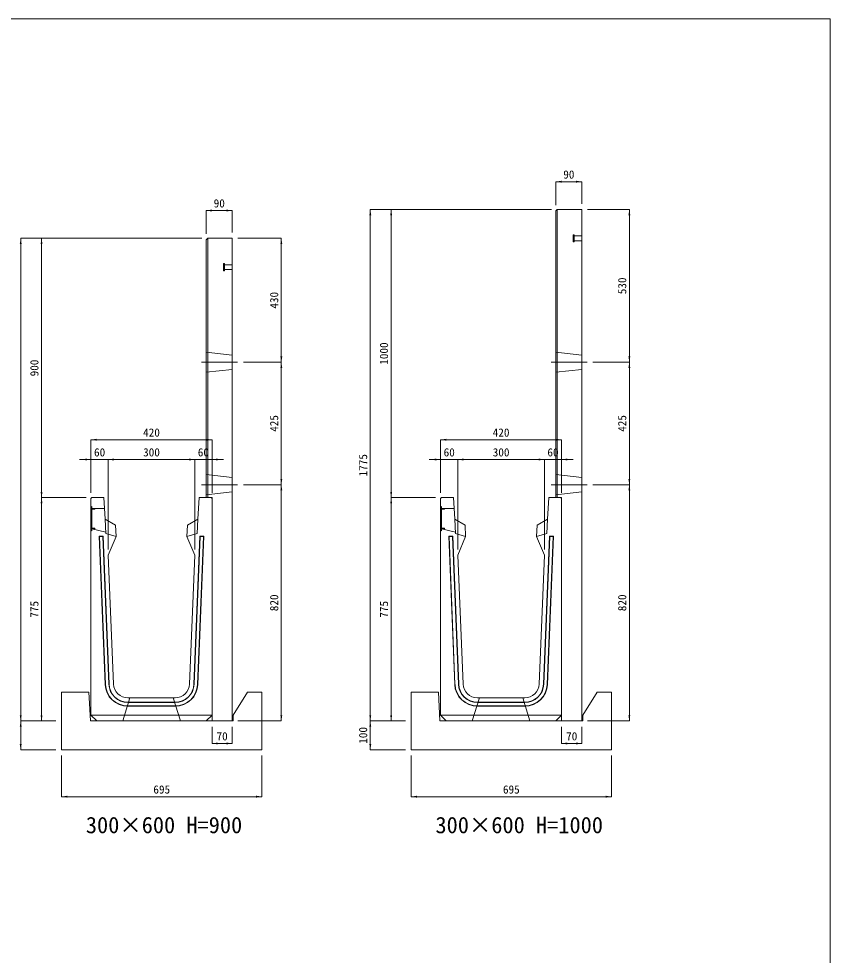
# Model space of a CAD drawing. Units: millimetres at full size; some dimension numbers follow another scale. Extents: x -7442 to 51876, y 9625 to 40052.
# Drawn here: x 14033 to 16848, y 26012 to 29262 of the extents above; entities that cross this region are included whole.
import ezdxf
from ezdxf.enums import TextEntityAlignment as Align

# ---------------------------------------------------------------- set-up
doc = ezdxf.new("R2010")
doc.units = ezdxf.units.MM
doc.header["$LTSCALE"] = 16
for name, pattern in [('DASHED', [7.5, 6, -1.5]), ('USER1', [13.5, 7.5, -6]), ('USER2', [285.75, 190.5, -31.75, 31.75, -31.75])]:
    doc.linetypes.add(name, pattern=pattern)
doc.layers.add('0_2', color=7, linetype='Continuous')
for name, color, linetype, lineweight in [('HOLE', 7, 'DASHED', 9), ('KIJUN', 5, 'Continuous', 9), ('WWAY', 5, 'Continuous', 9), ('寸法線', 7, 'Continuous', 9), ('本体', 2, 'Continuous', 13), ('補助線', 8, 'Continuous', 9), ('ｲﾝｻｰﾄ', 3, 'USER1', 9)]:
    doc.layers.add(name, color=color, linetype=linetype, lineweight=lineweight)
doc.styles.add('ＭＳ ゴシック', font='')
doc.styles.get('ＭＳ ゴシック').set_extended_font_data('MS Gothic')

# ---------------------------------------------------------------- blocks, each defined once
blk = doc.blocks.new('filled_arrow')
at = {"color": 0, "linetype": 'Continuous', "lineweight": -2}
blk.add_solid([(7.5, 1.25), (0, 0), (7.5, -1.25)], dxfattribs=at)

msp = doc.modelspace()

# ---------------------------------------------------------------- linework, layer by layer
at = {"layer": 'HOLE'}
for points in [[(14418.5, 26905.37), (14568.5, 26905.37), (14593.5, 26825.37), (14393.5, 26825.37)], [(15631.19, 26905.37), (15781.19, 26905.37), (15806.19, 26825.37), (15606.19, 26825.37)]]:
    msp.add_lwpolyline(points, close=True, dxfattribs=at)
at = {"layer": 'KIJUN'}
for p, q in [((14311.81, 27466.37), (14312.85, 27465.37)), ((14325.82, 27466.37), (14324.86, 27465.37)), ((14324.86, 27465.37), (14345.57, 26952.7)), ((14675.19, 27466.37), (14654.41, 26952.18)), ((14661.18, 27466.37), (14662.14, 27465.37)), ((14675.19, 27466.37), (14674.15, 27465.37)), ((15524.5, 27466.37), (15525.54, 27465.37)), ((15538.51, 27466.37), (15537.55, 27465.37)), ((15537.55, 27465.37), (15558.26, 26952.7)), ((15887.88, 27466.37), (15867.1, 26952.18)), ((15873.87, 27466.37), (15874.83, 27465.37)), ((15887.88, 27466.37), (15886.84, 27465.37)), ((14411.52, 26890.37), (14575.48, 26890.37)), ((14411.52, 26889.37), (14575.48, 26889.37)), ((15624.21, 26890.37), (15788.17, 26890.37)), ((15624.21, 26889.37), (15788.17, 26889.37)), ((14575.48, 26877.37), (14411.52, 26877.37)), ((14575.48, 26876.37), (14411.52, 26876.37)), ((15788.17, 26877.37), (15624.21, 26877.37)), ((15788.17, 26876.37), (15624.21, 26876.37))]:
    msp.add_line(p, q, dxfattribs=at)
at = {"layer": 'KIJUN', "color": 7, "lineweight": 13}
for p, q in [((14361.56, 26953.35), (14343.5, 27400.37)), ((15574.25, 26953.35), (15556.19, 27400.37)), ((14575.48, 26905.37), (14411.52, 26905.37)), ((15788.17, 26905.37), (15624.21, 26905.37))]:
    msp.add_line(p, q, dxfattribs=at)
at = {"layer": 'KIJUN', "color": 7}
for p, q in [((14283.5, 26845.37), (14703.5, 26845.37)), ((15496.19, 26845.37), (15916.19, 26845.37))]:
    msp.add_line(p, q, dxfattribs=at)
at = {"layer": 'KIJUN', "color": 7, "lineweight": 13}
for points in [[(14343.5, 27400.37), (14370.5, 27465.37), (14368.5, 27505.37), (14332.5, 27525.37), (14328.5, 27600.37), (14286.5, 27600.37), (14283.5, 27597.37), (14283.5, 26845.37), (14303.5, 26825.37), (14683.5, 26825.37), (14703.5, 26845.37), (14703.5, 27597.37), (14700.5, 27600.37), (14658.5, 27600.37), (14654.5, 27525.37), (14618.5, 27505.37), (14616.5, 27465.37), (14643.5, 27400.37), (14625.44, 26953.35)], [(15556.19, 27400.37), (15583.19, 27465.37), (15581.19, 27505.37), (15545.19, 27525.37), (15541.19, 27600.37), (15499.19, 27600.37), (15496.19, 27597.37), (15496.19, 26845.37), (15516.19, 26825.37), (15896.19, 26825.37), (15916.19, 26845.37), (15916.19, 27597.37), (15913.19, 27600.37), (15871.19, 27600.37), (15867.19, 27525.37), (15831.19, 27505.37), (15829.19, 27465.37), (15856.19, 27400.37), (15838.13, 26953.35)]]:
    msp.add_lwpolyline(points, dxfattribs=at)
at = {"layer": 'KIJUN', "color": 7, "linetype": 'DASHED', "lineweight": 13}
for points in [[(14370.5, 27465.37), (14335.17, 27475.37), (14332.5, 27525.37)], [(14616.5, 27465.37), (14651.83, 27475.37), (14654.5, 27525.37)], [(15583.19, 27465.37), (15547.86, 27475.37), (15545.19, 27525.37)], [(15829.19, 27465.37), (15864.52, 27475.37), (15867.19, 27525.37)]]:
    msp.add_lwpolyline(points, dxfattribs=at)
at = {"layer": 'KIJUN'}
for points in [[(14332.58, 26952.18), (14311.81, 27466.37), (14325.82, 27466.37), (14346.57, 26952.74)], [(14333.58, 26952.22), (14312.85, 27465.37), (14324.86, 27465.37)], [(14640.43, 26952.74), (14661.18, 27466.37), (14675.19, 27466.37)], [(14641.42, 26952.7), (14662.14, 27465.37), (14674.15, 27465.37), (14653.42, 26952.22)], [(15545.27, 26952.18), (15524.5, 27466.37), (15538.51, 27466.37), (15559.26, 26952.74)], [(15546.27, 26952.22), (15525.54, 27465.37), (15537.55, 27465.37)], [(15853.12, 26952.74), (15873.87, 27466.37), (15887.88, 27466.37)], [(15854.11, 26952.7), (15874.83, 27465.37), (15886.84, 27465.37), (15866.1, 26952.22)]]:
    msp.add_lwpolyline(points, dxfattribs=at)
for centre, radius, start, end in [((14411.52, 26955.37), 79, 182.31372, 270), ((14411.52, 26955.37), 78, 182.31372, 270), ((14411.52, 26955.37), 66, 182.31372, 270), ((14411.52, 26955.37), 65, 182.31372, 270), ((14575.48, 26955.37), 65, 270, 357.68628), ((14575.48, 26955.37), 66, 270, 357.68628), ((14575.48, 26955.37), 78, 270, 357.68628), ((14575.48, 26955.37), 79, 270, 357.68628), ((15624.21, 26955.37), 79, 182.31372, 270), ((15624.21, 26955.37), 78, 182.31372, 270), ((15624.21, 26955.37), 66, 182.31372, 270), ((15624.21, 26955.37), 65, 182.31372, 270), ((15788.17, 26955.37), 65, 270, 357.68628), ((15788.17, 26955.37), 66, 270, 357.68628), ((15788.17, 26955.37), 78, 270, 357.68628), ((15788.17, 26955.37), 79, 270, 357.68628)]:
    msp.add_arc(centre, radius, start, end, dxfattribs=at)
at = {"layer": 'KIJUN', "color": 7, "lineweight": 13}
for centre, start, end in [((14411.52, 26955.37), 182.31372, 270), ((14575.48, 26955.37), 270, 357.68628), ((15624.21, 26955.37), 182.31372, 270), ((15788.17, 26955.37), 270, 357.68628)]:
    msp.add_arc(centre, 50, start, end, dxfattribs=at)
at = {"layer": 'WWAY', "color": 7, "linetype": 'DASHED', "lineweight": 13}
for points in [[(14283.5, 27570.37), (14286.7, 27568.37), (14286.7, 27486.37), (14283.5, 27484.37)], [(14330.53, 27562.37), (14286.7, 27562.37), (14286.7, 27568.37), (14283.5, 27570.37)], [(15496.19, 27570.37), (15499.39, 27568.37), (15499.39, 27486.37), (15496.19, 27484.37)], [(15543.22, 27562.37), (15499.39, 27562.37), (15499.39, 27568.37), (15496.19, 27570.37)], [(14283.5, 27484.37), (14286.7, 27486.37), (14286.7, 27492.37), (14334.9, 27480.37)], [(15496.19, 27484.37), (15499.39, 27486.37), (15499.39, 27492.37), (15547.59, 27480.37)]]:
    msp.add_lwpolyline(points, dxfattribs=at)
at = {"layer": 'WWAY'}
for points in [[(14284.7, 27567.37), (14286.7, 27567.37), (14286.7, 27487.37), (14284.7, 27487.37)], [(14286.7, 27562.37), (14296.7, 27562.37), (14296.7, 27560.37), (14286.7, 27560.37)], [(15497.39, 27567.37), (15499.39, 27567.37), (15499.39, 27487.37), (15497.39, 27487.37)], [(15499.39, 27562.37), (15509.39, 27562.37), (15509.39, 27560.37), (15499.39, 27560.37)], [(14286.7, 27494.37), (14296.7, 27494.37), (14296.7, 27492.37), (14286.7, 27492.37)], [(15499.39, 27494.37), (15509.39, 27494.37), (15509.39, 27492.37), (15499.39, 27492.37)]]:
    msp.add_lwpolyline(points, close=True, dxfattribs=at)
at = {"layer": '寸法線'}
for p, q in [((15896.19, 28696.81), (15986.19, 28696.81)), ((15896.19, 28615.37), (15896.19, 28696.81)), ((15986.19, 28620.37), (15986.19, 28696.81)), ((14683.5, 28596.81), (14773.5, 28596.81)), ((14683.5, 28515.37), (14683.5, 28596.81)), ((14773.5, 28520.37), (14773.5, 28596.81)), ((15252.45, 26825.37), (15252.45, 28600.37)), ((15881.19, 28600.37), (15252.45, 28600.37)), ((15324.77, 27600.37), (15324.77, 28600.37)), ((15881.19, 28600.37), (15324.77, 28600.37)), ((16006.19, 28600.37), (16151.07, 28600.37)), ((16151.07, 28070.37), (16151.07, 28600.37)), ((14039.76, 26825.37), (14039.76, 28500.37)), ((14668.5, 28500.37), (14039.76, 28500.37)), ((14112.08, 27600.37), (14112.08, 28500.37)), ((14668.5, 28500.37), (14112.08, 28500.37)), ((14793.5, 28500.37), (14943.83, 28500.37)), ((14943.83, 28070.37), (14943.83, 28500.37)), ((14812.28, 28070.37), (14943.83, 28070.37)), ((14812.28, 28070.37), (14943.83, 28070.37)), ((14943.83, 27645.37), (14943.83, 28070.37)), ((16024.89, 28070.37), (16151.07, 28070.37)), ((16024.89, 28070.37), (16151.07, 28070.37)), ((16151.07, 27645.37), (16151.07, 28070.37)), ((14283.5, 27801.37), (14703.5, 27801.37)), ((14283.5, 27617.37), (14283.5, 27801.37)), ((14703.5, 27617.37), (14703.5, 27801.37)), ((15496.19, 27801.37), (15916.19, 27801.37)), ((15496.19, 27617.37), (15496.19, 27801.37)), ((15916.19, 27617.37), (15916.19, 27801.37)), ((14243.5, 27732.7), (14383.5, 27732.7)), ((14283.5, 27617.37), (14283.5, 27732.7)), ((14343.5, 27732.7), (14643.5, 27732.7)), ((14343.5, 27420.37), (14343.5, 27732.7)), ((14343.5, 27420.37), (14343.5, 27732.7)), ((14603.5, 27732.7), (14743.5, 27732.7)), ((14643.5, 27420.37), (14643.5, 27732.7)), ((14643.5, 27420.37), (14643.5, 27732.7)), ((14703.5, 27617.37), (14703.5, 27732.7)), ((15456.19, 27732.7), (15596.19, 27732.7)), ((15496.19, 27617.37), (15496.19, 27732.7)), ((15556.19, 27732.7), (15856.19, 27732.7)), ((15556.19, 27420.37), (15556.19, 27732.7)), ((15556.19, 27420.37), (15556.19, 27732.7)), ((15816.19, 27732.7), (15956.19, 27732.7)), ((15856.19, 27420.37), (15856.19, 27732.7)), ((15856.19, 27420.37), (15856.19, 27732.7)), ((15916.19, 27617.37), (15916.19, 27732.7)), ((14812.28, 27645.37), (14943.83, 27645.37)), ((14812.28, 27645.37), (14943.83, 27645.37)), ((14943.83, 26825.37), (14943.83, 27645.37)), ((16024.89, 27645.37), (16151.07, 27645.37)), ((16024.89, 27645.37), (16151.07, 27645.37)), ((16151.07, 26825.37), (16151.07, 27645.37)), ((14112.08, 26825.37), (14112.08, 27600.37)), ((14266.5, 27600.37), (14112.08, 27600.37)), ((14266.5, 27600.37), (14112.08, 27600.37)), ((15324.77, 26825.37), (15324.77, 27600.37)), ((15479.19, 27600.37), (15324.77, 27600.37)), ((15479.19, 27600.37), (15324.77, 27600.37)), ((14039.76, 26725.37), (14039.76, 26825.37)), ((14161.5, 26825.37), (14039.76, 26825.37)), ((14161.5, 26825.37), (14039.76, 26825.37)), ((14161.5, 26825.37), (14112.08, 26825.37)), ((14793.5, 26825.37), (14943.83, 26825.37)), ((15252.45, 26725.37), (15252.45, 26825.37)), ((15374.19, 26825.37), (15252.45, 26825.37)), ((15374.19, 26825.37), (15252.45, 26825.37)), ((15374.19, 26825.37), (15324.77, 26825.37)), ((16006.19, 26825.37), (16151.07, 26825.37)), ((14703.5, 26805.37), (14703.5, 26747.25)), ((14773.5, 26805.37), (14773.5, 26747.25)), ((15916.19, 26805.37), (15916.19, 26747.25)), ((15986.19, 26805.37), (15986.19, 26747.25)), ((14161.5, 26725.37), (14039.76, 26725.37)), ((14703.5, 26747.25), (14773.5, 26747.25)), ((15374.19, 26725.37), (15252.45, 26725.37)), ((15916.19, 26747.25), (15986.19, 26747.25)), ((14181.5, 26705.37), (14181.5, 26562.61)), ((14876.5, 26705.37), (14876.5, 26562.61)), ((15394.19, 26705.37), (15394.19, 26562.61)), ((16089.19, 26705.37), (16089.19, 26562.61)), ((14181.5, 26562.61), (14876.5, 26562.61)), ((15394.19, 26562.61), (16089.19, 26562.61))]:
    msp.add_line(p, q, dxfattribs=at)
at = {"layer": '寸法線', "linetype": 'USER2'}
for p, q in [((14792.28, 28070.37), (14667.12, 28070.37)), ((16004.89, 28070.37), (15879.72, 28070.37)), ((14792.28, 27645.37), (14667.12, 27645.37)), ((16004.89, 27645.37), (15879.72, 27645.37))]:
    msp.add_line(p, q, dxfattribs=at)
at = {"layer": '本体'}
for p, q in [((15896.19, 28595.37), (15901.19, 28600.37)), ((15896.19, 27600.37), (15896.19, 28595.37)), ((15901.19, 28600.37), (15986.19, 28600.37)), ((15986.19, 28600.37), (15986.19, 26825.37)), ((14683.5, 28495.37), (14688.5, 28500.37)), ((14683.5, 27600.37), (14683.5, 28495.37)), ((14688.5, 28500.37), (14773.5, 28500.37)), ((14773.5, 28500.37), (14773.5, 26825.37)), ((14703.5, 27600.37), (14683.5, 27600.37)), ((14703.5, 26825.37), (14703.5, 27600.37)), ((15916.19, 27600.37), (15896.19, 27600.37)), ((15916.19, 26825.37), (15916.19, 27600.37)), ((14181.5, 26925.37), (14181.5, 26725.37)), ((14276.5, 26925.37), (14181.5, 26925.37)), ((14281.5, 26825.37), (14276.5, 26925.37)), ((14826.5, 26925.37), (14776.5, 26845.37)), ((14876.5, 26925.37), (14826.5, 26925.37)), ((14876.5, 26925.37), (14876.5, 26725.37)), ((15394.19, 26925.37), (15394.19, 26725.37)), ((15489.19, 26925.37), (15394.19, 26925.37)), ((15494.19, 26825.37), (15489.19, 26925.37)), ((16039.19, 26925.37), (15989.19, 26845.37)), ((16089.19, 26925.37), (16039.19, 26925.37)), ((16089.19, 26925.37), (16089.19, 26725.37)), ((14776.5, 26825.37), (14281.5, 26825.37)), ((14773.5, 26825.37), (14703.5, 26825.37)), ((14776.5, 26845.37), (14776.5, 26825.37)), ((15989.19, 26825.37), (15494.19, 26825.37)), ((15986.19, 26825.37), (15916.19, 26825.37)), ((15989.19, 26845.37), (15989.19, 26825.37)), ((14876.5, 26725.37), (14181.5, 26725.37)), ((16089.19, 26725.37), (15394.19, 26725.37))]:
    msp.add_line(p, q, dxfattribs=at)
at = {"layer": '本体', "color": 4, "lineweight": 5}
for p, q in [((15901.19, 28600.37), (15901.19, 27600.37)), ((14688.5, 28500.37), (14688.5, 27600.37))]:
    msp.add_line(p, q, dxfattribs=at)
at = {"layer": '本体', "linetype": 'USER1', "lineweight": 9}
for p, q in [((14683.5, 28105.37), (14773.5, 28095.37)), ((15896.19, 28105.37), (15986.19, 28095.37)), ((14683.5, 28035.37), (14773.5, 28045.37)), ((15896.19, 28035.37), (15986.19, 28045.37)), ((14683.5, 27680.37), (14773.5, 27670.37)), ((15896.19, 27680.37), (15986.19, 27670.37)), ((14683.5, 27610.37), (14773.5, 27620.37)), ((15896.19, 27610.37), (15986.19, 27620.37))]:
    msp.add_line(p, q, dxfattribs=at)
at = {"layer": '補助線', "color": 1, "lineweight": 13}
msp.add_lwpolyline([(5995.04, 29262.44), (16848, 29262.44), (16848, 22761.98), (5995.04, 22761.98)], close=True, dxfattribs=at)
at = {"layer": 'ｲﾝｻｰﾄ'}
for p, q in [((15956.19, 28512.87), (15956.19, 28487.87)), ((15959.19, 28512.87), (15956.19, 28512.87)), ((15959.19, 28512.87), (15959.19, 28487.87)), ((15986.19, 28508.87), (15959.19, 28508.87)), ((15986.19, 28508.87), (15986.19, 28491.87)), ((15959.19, 28487.87), (15956.19, 28487.87)), ((15986.19, 28491.87), (15959.19, 28491.87)), ((14743.5, 28412.87), (14743.5, 28387.87)), ((14746.5, 28412.87), (14743.5, 28412.87)), ((14746.5, 28412.87), (14746.5, 28387.87)), ((14773.5, 28408.87), (14746.5, 28408.87)), ((14773.5, 28408.87), (14773.5, 28391.87)), ((14746.5, 28387.87), (14743.5, 28387.87)), ((14773.5, 28391.87), (14746.5, 28391.87))]:
    msp.add_line(p, q, dxfattribs=at)

# ---------------------------------------------------------------- block references
at = {"layer": '寸法線', "xscale": 2.67, "yscale": 2.67}
for p in [(15896.19, 28696.81), (14683.5, 28596.81), (14283.5, 27801.37), (15496.19, 27801.37), (14343.5, 27732.7), (14343.5, 27732.7), (14703.5, 27732.7), (15556.19, 27732.7), (15556.19, 27732.7), (15916.19, 27732.7), (14703.5, 26747.25), (15916.19, 26747.25), (14181.5, 26562.61), (15394.19, 26562.61)]:
    msp.add_blockref('filled_arrow', p, dxfattribs=at)
for p, rotation in [((15986.19, 28696.81), 180), ((14773.5, 28596.81), 180), ((15252.45, 28600.37), 270), ((15324.77, 28600.37), 270), ((16151.07, 28600.37), 270), ((14039.76, 28500.37), 270), ((14112.08, 28500.37), 270), ((14943.83, 28500.37), 270), ((14943.83, 28070.37), 90), ((16151.07, 28070.37), 90), ((14943.83, 28070.37), 270), ((16151.07, 28070.37), 270), ((14703.5, 27801.37), 180), ((15916.19, 27801.37), 180), ((14283.5, 27732.7), 180), ((14643.5, 27732.7), 180), ((14643.5, 27732.7), 180), ((15496.19, 27732.7), 180), ((15856.19, 27732.7), 180), ((15856.19, 27732.7), 180), ((14943.83, 27645.37), 90), ((16151.07, 27645.37), 90), ((14943.83, 27645.37), 270), ((16151.07, 27645.37), 270), ((14112.08, 27600.37), 90), ((14112.08, 27600.37), 270), ((15324.77, 27600.37), 90), ((15324.77, 27600.37), 270), ((14039.76, 26825.37), 90), ((14039.76, 26825.37), 270), ((14112.08, 26825.37), 90), ((14943.83, 26825.37), 90), ((15252.45, 26825.37), 90), ((15252.45, 26825.37), 270), ((15324.77, 26825.37), 90), ((16151.07, 26825.37), 90), ((14773.5, 26747.25), 180), ((15986.19, 26747.25), 180), ((14039.76, 26725.37), 90), ((15252.45, 26725.37), 90), ((14876.5, 26562.61), 180), ((16089.19, 26562.61), 180)]:
    msp.add_blockref('filled_arrow', p, dxfattribs=dict(at, rotation=rotation))

# ---------------------------------------------------------------- texts
at = {"layer": '0_2', "style": 'ＭＳ ゴシック'}
for s, p in [('300×600 H=900', (14265.72, 26418.63)), ('300×600 H=1000', (15478.41, 26418.63))]:
    msp.add_text(s, height=56.96, dxfattribs=at).set_placement(p, align=Align.BOTTOM_LEFT)
at = {"layer": '寸法線', "style": 'ＭＳ ゴシック'}
for s, p in [('90', (15941.19, 28721.81)), ('90', (14728.5, 28621.81)), ('420', (14493.5, 27826.37)), ('420', (15706.19, 27826.37)), ('60', (14313.5, 27757.7)), ('300', (14493.5, 27757.7)), ('60', (14673.5, 27757.7)), ('60', (15526.19, 27757.7)), ('300', (15706.19, 27757.7)), ('60', (15886.19, 27757.7)), ('70', (14738.5, 26772.25)), ('70', (15951.19, 26772.25)), ('695', (14529, 26587.61)), ('695', (15741.69, 26587.61))]:
    msp.add_text(s, height=28.48, dxfattribs=at).set_placement(p, align=Align.MIDDLE_CENTER)
for s, p in [('530', (16126.07, 28335.37)), ('430', (14918.83, 28285.37)), ('1000', (15299.77, 28100.37)), ('900', (14087.08, 28050.37)), ('425', (14918.83, 27857.87)), ('425', (16126.07, 27857.87)), ('1775', (15227.45, 27712.87)), ('775', (14087.08, 27212.87)), ('820', (14918.83, 27235.37)), ('775', (15299.77, 27212.87)), ('820', (16126.07, 27235.37)), ('100', (15227.45, 26775.37))]:
    msp.add_text(s, height=28.48, rotation=90, dxfattribs=at).set_placement(p, align=Align.MIDDLE_CENTER)

doc.saveas('drawing.dxf')
